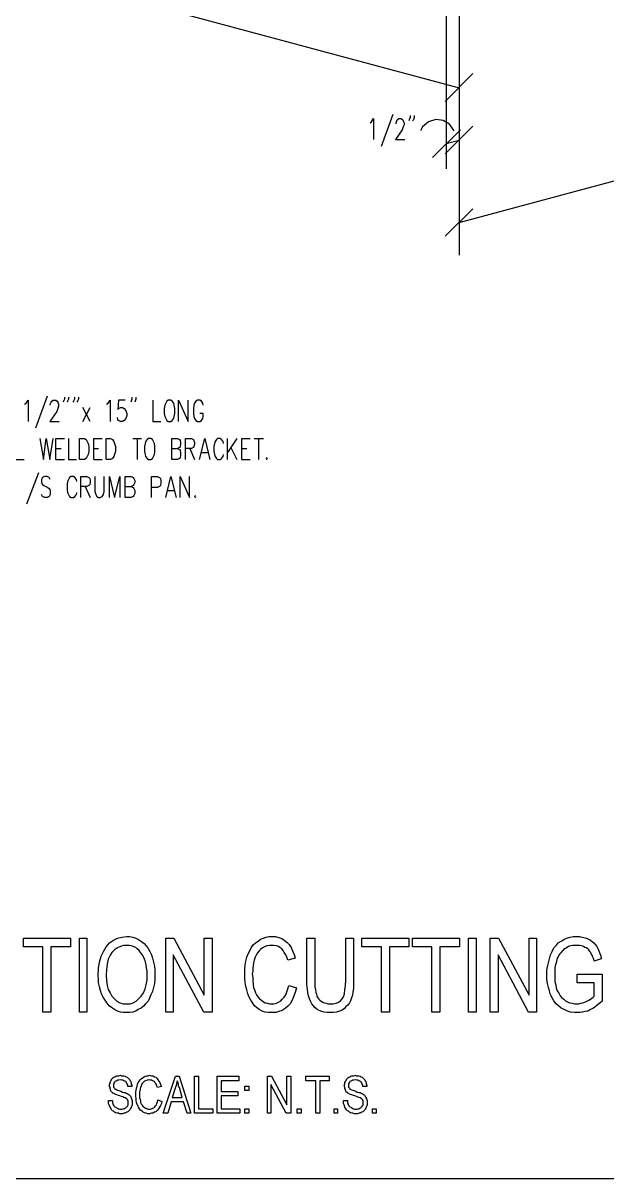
# Model space of a CAD drawing. Header units: metres. Extents: x 13 to 600, y -779 to -12.
# Drawn here: x 247.8 to 389.7, y -778.8 to -497.7 of the extents above; entities that cross this region are included whole.
import ezdxf

# ---------------------------------------------------------------- set-up
doc = ezdxf.new("R2010")
doc.units = ezdxf.units.M

msp = doc.modelspace()

# ---------------------------------------------------------------- linework, layer by layer
for p, q in [((353.8, -483.32), (353.8, -554.12)), ((254.68, -486.8), (353.8, -513.44)), ((350.68, -490.16), (350.68, -533.12)), ((353.8, -546.2), (527.08, -499.76)), ((350.44, -516.8), (357.16, -509.96)), ((337.72, -519.92), (334.84, -527.72)), ((332.2, -521.96), (332.56, -521.72)), ((332.56, -521.72), (333.04, -520.88)), ((333.04, -520.88), (333.04, -526.04)), ((338.56, -521.96), (338.68, -521.48)), ((338.56, -522.2), (338.56, -521.96)), ((338.68, -521.48), (338.8, -521.24)), ((338.8, -521.24), (339.16, -520.88)), ((339.16, -520.88), (339.76, -520.88)), ((339.76, -520.88), (340.12, -521.24)), ((340.12, -521.24), (340.24, -521.48)), ((340.24, -521.48), (340.48, -521.96)), ((340.48, -522.44), (340.24, -522.92)), ((340.48, -521.96), (340.48, -522.44)), ((341.68, -521.24), (341.56, -521.48)), ((341.92, -520.64), (341.68, -521.24)), ((341.92, -520.16), (341.92, -520.64)), ((342.76, -521.24), (342.52, -521.48)), ((342.88, -520.64), (342.76, -521.24)), ((342.88, -520.16), (342.88, -520.64)), ((346.36, -521.72), (344.92, -522.92)), ((348.16, -521.12), (346.36, -521.72)), ((349.96, -521.36), (348.16, -521.12)), ((351.52, -522.32), (349.96, -521.36)), ((352.6, -523.88), (351.52, -522.32)), ((340, -523.64), (338.32, -526.04)), ((340.24, -522.92), (340, -523.64)), ((344.92, -522.92), (344.44, -523.88)), ((347.32, -530.36), (354.16, -523.64)), ((350.44, -529.52), (357.16, -522.8)), ((338.32, -526.04), (340.6, -526.04)), ((350.68, -527), (353.8, -526.16)), ((350.44, -549.56), (357.16, -542.84)), ((248.2, -590.36), (248.56, -590.12)), ((248.56, -590.12), (249.04, -589.4)), ((249.04, -589.4), (249.04, -594.56)), ((253.72, -588.44), (250.84, -596.24)), ((254.44, -590.36), (254.68, -589.88)), ((254.68, -589.88), (254.8, -589.64)), ((254.8, -589.64), (255.16, -589.4)), ((255.16, -589.4), (255.76, -589.4)), ((255.76, -589.4), (256.12, -589.64)), ((256.12, -589.64), (256.24, -589.88)), ((256.24, -589.88), (256.48, -590.36)), ((257.68, -589.64), (257.56, -589.88)), ((257.92, -589.16), (257.68, -589.64)), ((257.92, -588.68), (257.92, -589.16)), ((258.64, -589.64), (258.52, -589.88)), ((258.88, -589.16), (258.64, -589.64)), ((258.88, -588.68), (258.88, -589.16)), ((260.08, -589.64), (259.96, -589.88)), ((260.32, -589.16), (260.08, -589.64)), ((260.32, -588.68), (260.32, -589.16)), ((261.04, -589.64), (260.92, -589.88)), ((261.28, -589.16), (261.04, -589.64)), ((261.28, -588.68), (261.28, -589.16)), ((268.12, -590.36), (268.48, -590.12)), ((268.48, -590.12), (268.96, -589.4)), ((268.96, -589.4), (268.96, -594.56)), ((271, -589.4), (270.88, -591.68)), ((272.68, -589.4), (271, -589.4)), ((274.12, -589.64), (274, -589.88)), ((274.24, -589.16), (274.12, -589.64)), ((274.24, -588.68), (274.24, -589.16)), ((275.08, -589.64), (274.96, -589.88)), ((275.2, -589.16), (275.08, -589.64)), ((275.2, -588.68), (275.2, -589.16)), ((279.4, -589.4), (279.4, -594.56)), ((282.52, -590.12), (282.28, -590.6)), ((282.76, -589.64), (282.52, -590.12)), ((283.12, -589.4), (282.76, -589.64)), ((283.72, -589.4), (283.12, -589.4)), ((284.08, -589.64), (283.72, -589.4)), ((284.44, -590.12), (284.08, -589.64)), ((284.56, -590.6), (284.44, -590.12)), ((285.64, -594.56), (285.64, -589.4)), ((285.64, -589.4), (287.92, -594.56)), ((287.92, -594.56), (287.92, -589.4)), ((289.48, -590.12), (289.36, -590.6)), ((289.84, -589.64), (289.48, -590.12)), ((290.2, -589.4), (289.84, -589.64)), ((290.8, -589.4), (290.2, -589.4)), ((291.16, -589.64), (290.8, -589.4)), ((291.52, -590.12), (291.16, -589.64)), ((291.64, -590.6), (291.52, -590.12)), ((256, -592.16), (254.32, -594.56)), ((254.44, -590.6), (254.44, -590.36)), ((256.24, -591.44), (256, -592.16)), ((256.48, -590.84), (256.24, -591.44)), ((256.48, -590.36), (256.48, -590.84)), ((262.36, -594.56), (264.16, -591.2)), ((264.16, -594.56), (262.36, -591.2)), ((270.88, -591.68), (271, -591.44)), ((271, -591.44), (271.48, -591.2)), ((271.48, -591.2), (271.96, -591.2)), ((271.96, -591.2), (272.44, -591.44)), ((272.44, -591.44), (272.8, -591.92)), ((272.8, -591.92), (273.04, -592.64)), ((273.04, -592.64), (273.04, -593.12)), ((282.28, -590.6), (282.16, -591.44)), ((282.16, -591.44), (282.16, -592.64)), ((282.16, -592.64), (282.28, -593.36)), ((284.68, -591.44), (284.56, -590.6)), ((284.56, -593.36), (284.68, -592.64)), ((284.68, -592.64), (284.68, -591.44)), ((289.36, -590.6), (289.24, -591.44)), ((289.24, -591.44), (289.24, -592.64)), ((289.24, -592.64), (289.36, -593.36)), ((291.64, -592.64), (290.8, -592.64)), ((291.64, -593.36), (291.64, -592.64)), ((254.32, -594.56), (256.6, -594.56)), ((270.88, -594.08), (270.76, -593.6)), ((271, -594.32), (270.88, -594.08)), ((271.48, -594.56), (271, -594.32)), ((271.96, -594.56), (271.48, -594.56)), ((272.44, -594.32), (271.96, -594.56)), ((272.8, -593.84), (272.44, -594.32)), ((273.04, -593.12), (272.8, -593.84)), ((279.4, -594.56), (281.32, -594.56)), ((282.28, -593.36), (282.52, -593.84)), ((282.52, -593.84), (282.76, -594.32)), ((282.76, -594.32), (283.12, -594.56)), ((283.12, -594.56), (283.72, -594.56)), ((283.72, -594.56), (284.08, -594.32)), ((284.08, -594.32), (284.44, -593.84)), ((284.44, -593.84), (284.56, -593.36)), ((289.36, -593.36), (289.48, -593.84)), ((289.48, -593.84), (289.84, -594.32)), ((289.84, -594.32), (290.2, -594.56)), ((290.2, -594.56), (290.8, -594.56)), ((290.8, -594.56), (291.16, -594.32)), ((291.16, -594.32), (291.52, -593.84)), ((291.52, -593.84), (291.64, -593.36)), ((251.92, -598.76), (252.76, -603.8)), ((252.76, -603.8), (253.48, -598.76)), ((253.48, -598.76), (254.32, -603.8)), ((254.32, -603.8), (255.16, -598.76)), ((255.76, -603.8), (255.76, -598.76)), ((255.76, -598.76), (257.92, -598.76)), ((255.76, -601.16), (257.08, -601.16)), ((258.88, -598.76), (258.88, -603.8)), ((261.52, -603.8), (261.52, -598.76)), ((261.52, -598.76), (262.72, -598.76)), ((262.72, -598.76), (263.2, -599)), ((263.2, -599), (263.44, -599.48)), ((263.44, -599.48), (263.68, -599.96)), ((263.68, -599.96), (263.8, -600.68)), ((263.8, -600.68), (263.8, -601.88)), ((265, -603.8), (265, -598.76)), ((265, -598.76), (267.04, -598.76)), ((265, -601.16), (266.2, -601.16)), ((268, -603.8), (268, -598.76)), ((268, -598.76), (269.08, -598.76)), ((269.08, -598.76), (269.56, -599)), ((269.56, -599), (269.92, -599.48)), ((269.92, -599.48), (270.04, -599.96)), ((270.04, -599.96), (270.28, -600.68)), ((270.28, -600.68), (270.28, -601.88)), ((274.48, -598.76), (276.64, -598.76)), ((275.56, -598.76), (275.56, -603.8)), ((277.48, -599.96), (277.36, -600.68)), ((277.36, -600.68), (277.36, -601.88)), ((277.6, -599.48), (277.48, -599.96)), ((277.96, -599), (277.6, -599.48)), ((278.32, -598.76), (277.96, -599)), ((278.92, -598.76), (278.32, -598.76)), ((279.28, -599), (278.92, -598.76)), ((279.52, -599.48), (279.28, -599)), ((279.76, -599.96), (279.52, -599.48)), ((279.88, -600.68), (279.76, -599.96)), ((279.88, -601.88), (279.88, -600.68)), ((283.96, -603.8), (283.96, -598.76)), ((283.96, -598.76), (285.4, -598.76)), ((283.96, -601.16), (285.4, -601.16)), ((285.4, -598.76), (285.88, -599)), ((285.88, -600.92), (285.4, -601.16)), ((285.4, -601.16), (285.88, -601.4)), ((285.88, -599), (286, -599.24)), ((286, -600.68), (285.88, -600.92)), ((285.88, -601.4), (286, -601.64)), ((286, -599.24), (286.12, -599.72)), ((286.12, -600.2), (286, -600.68)), ((286.12, -599.72), (286.12, -600.2)), ((287.32, -603.8), (287.32, -598.76)), ((287.32, -598.76), (288.76, -598.76)), ((288.76, -601.16), (287.32, -601.16)), ((288.4, -601.16), (289.48, -603.8)), ((288.76, -598.76), (289.24, -599)), ((289.24, -600.92), (288.76, -601.16)), ((289.24, -599), (289.36, -599.24)), ((289.36, -600.68), (289.24, -600.92)), ((289.36, -599.24), (289.48, -599.72)), ((289.48, -600.2), (289.36, -600.68)), ((289.48, -599.72), (289.48, -600.2)), ((290.68, -603.8), (292, -598.76)), ((292, -598.76), (293.2, -603.8)), ((294.4, -599.96), (294.16, -600.68)), ((294.16, -600.68), (294.16, -601.88)), ((294.52, -599.48), (294.4, -599.96)), ((294.88, -599), (294.52, -599.48)), ((295.12, -598.76), (294.88, -599)), ((295.84, -598.76), (295.12, -598.76)), ((296.08, -599), (295.84, -598.76)), ((296.44, -599.48), (296.08, -599)), ((296.56, -599.96), (296.44, -599.48)), ((297.52, -603.8), (297.52, -598.76)), ((299.8, -598.76), (297.52, -602.12)), ((298.36, -600.92), (299.8, -603.8)), ((301, -603.8), (301, -598.76)), ((301, -598.76), (303.04, -598.76)), ((301, -601.16), (302.2, -601.16)), ((304, -598.76), (306.28, -598.76)), ((305.08, -598.76), (305.08, -603.8)), ((246.16, -603.8), (248.08, -603.8)), ((255.76, -603.8), (257.92, -603.8)), ((258.88, -603.8), (260.8, -603.8)), ((262.72, -603.8), (261.52, -603.8)), ((263.2, -603.56), (262.72, -603.8)), ((263.44, -603.08), (263.2, -603.56)), ((263.68, -602.6), (263.44, -603.08)), ((263.8, -601.88), (263.68, -602.6)), ((265, -603.8), (267.04, -603.8)), ((269.08, -603.8), (268, -603.8)), ((269.56, -603.56), (269.08, -603.8)), ((269.92, -603.08), (269.56, -603.56)), ((270.04, -602.6), (269.92, -603.08)), ((270.28, -601.88), (270.04, -602.6)), ((277.36, -601.88), (277.48, -602.6)), ((277.48, -602.6), (277.6, -603.08)), ((277.6, -603.08), (277.96, -603.56)), ((277.96, -603.56), (278.32, -603.8)), ((278.32, -603.8), (278.92, -603.8)), ((278.92, -603.8), (279.28, -603.56)), ((279.28, -603.56), (279.52, -603.08)), ((279.52, -603.08), (279.76, -602.6)), ((279.76, -602.6), (279.88, -601.88)), ((285.4, -603.8), (283.96, -603.8)), ((285.88, -603.56), (285.4, -603.8)), ((286, -603.32), (285.88, -603.56)), ((286, -601.64), (286.12, -602.12)), ((286.12, -602.84), (286, -603.32)), ((286.12, -602.12), (286.12, -602.84)), ((291.16, -602.12), (292.72, -602.12)), ((294.16, -601.88), (294.4, -602.6)), ((294.4, -602.6), (294.52, -603.08)), ((294.52, -603.08), (294.88, -603.56)), ((294.88, -603.56), (295.12, -603.8)), ((295.12, -603.8), (295.84, -603.8)), ((295.84, -603.8), (296.08, -603.56)), ((296.08, -603.56), (296.44, -603.08)), ((296.44, -603.08), (296.56, -602.6)), ((301, -603.8), (303.04, -603.8)), ((307, -603.32), (306.88, -603.56)), ((306.88, -603.56), (307, -603.8)), ((307, -603.8), (307.24, -603.56)), ((251.56, -607.04), (248.68, -614.72)), ((252.52, -608.24), (252.28, -608.72)), ((252.28, -608.72), (252.28, -609.2)), ((252.28, -609.2), (252.4, -609.68)), ((252.4, -609.68), (252.52, -609.92)), ((253, -608), (252.52, -608.24)), ((253.72, -608), (253, -608)), ((254.2, -608.24), (253.72, -608)), ((254.44, -608.72), (254.2, -608.24)), ((258.64, -609.2), (258.52, -609.92)), ((258.88, -608.72), (258.64, -609.2)), ((259.12, -608.24), (258.88, -608.72)), ((259.48, -608), (259.12, -608.24)), ((260.08, -608), (259.48, -608)), ((260.44, -608.24), (260.08, -608)), ((260.8, -608.72), (260.44, -608.24)), ((260.92, -609.2), (260.8, -608.72)), ((261.88, -613.04), (261.88, -608)), ((261.88, -608), (263.32, -608)), ((263.32, -608), (263.8, -608.24)), ((263.8, -608.24), (264.04, -608.48)), ((264.04, -608.48), (264.16, -608.96)), ((264.16, -609.44), (264.04, -609.92)), ((264.16, -608.96), (264.16, -609.44)), ((265.24, -608), (265.24, -611.6)), ((267.52, -611.6), (267.52, -608)), ((268.84, -613.04), (268.84, -608)), ((268.84, -608), (270.04, -613.04)), ((270.04, -613.04), (271.36, -608)), ((271.36, -608), (271.36, -613.04)), ((272.68, -613.04), (272.68, -608)), ((272.68, -608), (274.12, -608)), ((274.12, -608), (274.6, -608.24)), ((274.6, -608.24), (274.72, -608.48)), ((274.72, -608.48), (274.96, -608.96)), ((274.96, -609.44), (274.72, -609.92)), ((274.96, -608.96), (274.96, -609.44)), ((279.04, -613.04), (279.04, -608)), ((279.04, -608), (280.48, -608)), ((280.48, -608), (280.96, -608.24)), ((280.96, -608.24), (281.2, -608.48)), ((281.2, -608.48), (281.32, -608.96)), ((281.32, -609.68), (281.2, -610.16)), ((281.32, -608.96), (281.32, -609.68)), ((282.52, -613.04), (283.72, -608)), ((283.72, -608), (285.04, -613.04)), ((286, -613.04), (286, -608)), ((286, -608), (288.28, -613.04)), ((288.28, -613.04), (288.28, -608)), ((252.52, -612.8), (252.28, -612.32)), ((252.52, -609.92), (252.88, -610.16)), ((252.88, -610.16), (253.84, -610.64)), ((253.84, -610.64), (254.2, -610.88)), ((254.2, -610.88), (254.32, -611.12)), ((254.44, -612.32), (254.2, -612.8)), ((254.32, -611.12), (254.44, -611.6)), ((254.44, -611.6), (254.44, -612.32)), ((258.52, -609.92), (258.52, -611.12)), ((258.52, -611.12), (258.64, -611.84)), ((258.64, -611.84), (258.88, -612.32)), ((258.88, -612.32), (259.12, -612.8)), ((260.44, -612.8), (260.8, -612.32)), ((260.8, -612.32), (260.92, -611.84)), ((263.32, -610.4), (261.88, -610.4)), ((262.96, -610.4), (264.16, -613.04)), ((263.8, -610.16), (263.32, -610.4)), ((264.04, -609.92), (263.8, -610.16)), ((265.24, -611.6), (265.48, -612.32)), ((265.48, -612.32), (265.72, -612.8)), ((267.04, -612.8), (267.4, -612.32)), ((267.4, -612.32), (267.52, -611.6)), ((272.68, -610.4), (274.12, -610.4)), ((274.6, -610.16), (274.12, -610.4)), ((274.12, -610.4), (274.6, -610.64)), ((274.72, -609.92), (274.6, -610.16)), ((274.6, -610.64), (274.72, -610.88)), ((274.72, -612.56), (274.6, -612.8)), ((274.72, -610.88), (274.96, -611.36)), ((274.96, -612.08), (274.72, -612.56)), ((274.96, -611.36), (274.96, -612.08)), ((280.48, -610.64), (279.04, -610.64)), ((280.96, -610.4), (280.48, -610.64)), ((281.2, -610.16), (280.96, -610.4)), ((283, -611.36), (284.56, -611.36)), ((289.72, -612.56), (289.48, -612.8)), ((253, -613.04), (252.52, -612.8)), ((253.72, -613.04), (253, -613.04)), ((254.2, -612.8), (253.72, -613.04)), ((259.12, -612.8), (259.48, -613.04)), ((259.48, -613.04), (260.08, -613.04)), ((260.08, -613.04), (260.44, -612.8)), ((265.72, -612.8), (266.2, -613.04)), ((266.2, -613.04), (266.56, -613.04)), ((266.56, -613.04), (267.04, -612.8)), ((274.12, -613.04), (272.68, -613.04)), ((274.6, -612.8), (274.12, -613.04)), ((289.48, -612.8), (289.72, -613.04)), ((289.72, -613.04), (289.84, -612.8)), ((247.96, -722.36), (247.96, -720.2)), ((247.96, -720.2), (259.36, -720.2)), ((259.36, -720.2), (259.36, -722.36)), ((261.52, -738.2), (261.52, -720.2)), ((261.52, -720.2), (263.32, -720.2)), ((263.32, -720.2), (263.32, -738.2)), ((268, -722.36), (268.84, -721.4)), ((268.84, -721.4), (269.8, -720.68)), ((269.8, -720.68), (270.76, -720.2)), ((270.76, -720.2), (271.84, -719.96)), ((271.48, -722.24), (270.76, -722.6)), ((272.2, -722), (271.48, -722.24)), ((271.84, -719.96), (273.04, -719.84)), ((273.04, -722), (272.2, -722)), ((273.04, -719.84), (273.76, -719.84)), ((273.64, -722), (273.04, -722)), ((274.12, -722.12), (273.64, -722)), ((273.76, -719.84), (274.48, -719.96)), ((274.6, -722.24), (274.12, -722.12)), ((274.48, -719.96), (275.2, -720.2)), ((275.2, -722.48), (274.6, -722.24)), ((275.2, -720.2), (275.92, -720.56)), ((275.92, -720.56), (276.64, -721.04)), ((276.64, -721.04), (277.24, -721.52)), ((277.24, -721.52), (277.72, -722.12)), ((277.72, -722.12), (278.2, -722.72)), ((282.52, -738.2), (282.52, -720.2)), ((282.52, -720.2), (284.44, -720.2)), ((284.44, -720.2), (291.88, -734.12)), ((291.88, -734.12), (291.88, -720.2)), ((291.88, -720.2), (293.8, -720.2)), ((293.8, -720.2), (293.8, -738.2)), ((303.28, -722.6), (303.76, -721.88)), ((303.76, -721.88), (304.36, -721.4)), ((304.36, -721.4), (304.96, -720.92)), ((304.96, -720.92), (305.56, -720.44)), ((305.56, -720.44), (306.28, -720.2)), ((306.28, -720.2), (306.88, -719.96)), ((307.12, -722.12), (306.52, -722.36)), ((306.88, -719.96), (307.6, -719.84)), ((307.72, -722), (307.12, -722.12)), ((307.6, -719.84), (308.44, -719.84)), ((308.32, -722), (307.72, -722)), ((308.8, -722), (308.32, -722)), ((308.44, -719.84), (309.16, -719.84)), ((309.4, -722.12), (308.8, -722)), ((309.16, -719.84), (310, -720.08)), ((309.88, -722.24), (309.4, -722.12)), ((310.24, -722.48), (309.88, -722.24)), ((310, -720.08), (310.72, -720.32)), ((310.72, -720.32), (311.32, -720.68)), ((311.32, -720.68), (311.92, -721.16)), ((311.92, -721.16), (312.52, -721.76)), ((312.52, -721.76), (313, -722.48)), ((316.84, -730.52), (316.84, -720.2)), ((316.84, -720.2), (318.76, -720.2)), ((318.76, -720.2), (318.76, -730.52)), ((326.32, -720.2), (328.12, -720.2)), ((326.32, -730.52), (326.32, -720.2)), ((328.12, -720.2), (328.12, -730.52)), ((330.16, -722.36), (330.16, -720.2)), ((330.16, -720.2), (341.56, -720.2)), ((341.56, -720.2), (341.56, -722.36)), ((342.52, -722.36), (342.52, -720.2)), ((342.52, -720.2), (353.92, -720.2)), ((353.92, -720.2), (353.92, -722.36)), ((356.08, -738.2), (356.08, -720.2)), ((356.08, -720.2), (358, -720.2)), ((358, -720.2), (358, -738.2)), ((361.36, -738.2), (361.36, -720.2)), ((361.36, -720.2), (363.4, -720.2)), ((363.4, -720.2), (370.84, -734.12)), ((370.84, -734.12), (370.84, -720.2)), ((370.84, -720.2), (372.64, -720.2)), ((372.64, -720.2), (372.64, -738.2)), ((376.84, -722.6), (377.44, -722)), ((377.44, -722), (377.92, -721.4)), ((377.92, -721.4), (378.64, -720.92)), ((378.64, -720.92), (379.24, -720.56)), ((379.24, -720.56), (379.96, -720.2)), ((379.96, -720.2), (380.8, -719.96)), ((380.44, -722.24), (380.08, -722.48)), ((380.92, -722.12), (380.44, -722.24)), ((380.8, -719.96), (381.52, -719.84)), ((381.4, -722), (380.92, -722.12)), ((381.88, -722), (381.4, -722)), ((381.52, -719.84), (382.48, -719.84)), ((382.36, -722), (381.88, -722)), ((382.84, -722), (382.36, -722)), ((382.48, -719.84), (383.08, -719.84)), ((383.2, -722), (382.84, -722)), ((383.08, -719.84), (383.68, -719.96)), ((383.68, -722.12), (383.2, -722)), ((383.68, -719.96), (384.16, -720.08)), ((384.04, -722.24), (383.68, -722.12)), ((384.4, -722.48), (384.04, -722.24)), ((384.16, -720.08), (384.76, -720.2)), ((384.76, -720.2), (385.24, -720.44)), ((385.24, -720.44), (385.72, -720.68)), ((385.72, -720.68), (386.2, -721.04)), ((386.2, -721.04), (386.56, -721.4)), ((386.56, -721.4), (386.92, -721.76)), ((386.92, -721.76), (387.28, -722.24)), ((387.28, -722.24), (387.52, -722.72)), ((252.64, -722.36), (247.96, -722.36)), ((252.64, -738.2), (252.64, -722.36)), ((259.36, -722.36), (254.56, -722.36)), ((254.56, -722.36), (254.56, -738.2)), ((266.44, -726.08), (266.8, -724.64)), ((266.8, -724.64), (267.4, -723.44)), ((267.4, -723.44), (268, -722.36)), ((268.96, -724.4), (268.48, -725.36)), ((269.44, -723.68), (268.96, -724.4)), ((270.04, -723.08), (269.44, -723.68)), ((270.76, -722.6), (270.04, -723.08)), ((275.56, -722.84), (275.2, -722.48)), ((276.04, -723.2), (275.56, -722.84)), ((276.4, -723.68), (276.04, -723.2)), ((276.76, -724.16), (276.4, -723.68)), ((277.12, -724.76), (276.76, -724.16)), ((277.36, -725.36), (277.12, -724.76)), ((278.2, -722.72), (278.68, -723.44)), ((278.68, -723.44), (279.04, -724.28)), ((279.04, -724.28), (279.28, -725.12)), ((291.76, -738.2), (284.32, -724.28)), ((284.32, -724.28), (284.32, -738.2)), ((301.96, -725.84), (302.2, -724.88)), ((302.2, -724.88), (302.56, -724.04)), ((302.56, -724.04), (302.92, -723.32)), ((302.92, -723.32), (303.28, -722.6)), ((304.24, -724.88), (304, -725.6)), ((304.48, -724.4), (304.24, -724.88)), ((304.84, -723.8), (304.48, -724.4)), ((305.2, -723.32), (304.84, -723.8)), ((305.56, -722.96), (305.2, -723.32)), ((306.04, -722.6), (305.56, -722.96)), ((306.52, -722.36), (306.04, -722.6)), ((310.72, -722.84), (310.24, -722.48)), ((311.08, -723.2), (310.72, -722.84)), ((311.32, -723.68), (311.08, -723.2)), ((311.68, -724.28), (311.32, -723.68)), ((311.92, -724.88), (311.68, -724.28)), ((312.16, -725.6), (311.92, -724.88)), ((313, -722.48), (313.36, -723.32)), ((313.36, -723.32), (313.72, -724.16)), ((313.72, -724.16), (313.96, -725.12)), ((334.96, -722.36), (330.16, -722.36)), ((334.96, -738.2), (334.96, -722.36)), ((341.56, -722.36), (336.88, -722.36)), ((336.88, -722.36), (336.88, -738.2)), ((347.2, -722.36), (342.52, -722.36)), ((347.2, -738.2), (347.2, -722.36)), ((353.92, -722.36), (349.12, -722.36)), ((349.12, -722.36), (349.12, -738.2)), ((370.72, -738.2), (363.28, -724.28)), ((363.28, -724.28), (363.28, -738.2)), ((375.76, -725.24), (376, -724.28)), ((376, -724.28), (376.48, -723.44)), ((376.48, -723.44), (376.84, -722.6)), ((377.92, -724.76), (377.68, -725.12)), ((378.04, -724.4), (377.92, -724.76)), ((378.28, -724.04), (378.04, -724.4)), ((378.52, -723.8), (378.28, -724.04)), ((378.76, -723.44), (378.52, -723.8)), ((379, -723.2), (378.76, -723.44)), ((379.36, -722.84), (379, -723.2)), ((379.72, -722.72), (379.36, -722.84)), ((380.08, -722.48), (379.72, -722.72)), ((384.76, -722.6), (384.4, -722.48)), ((385.12, -722.84), (384.76, -722.6)), ((385.36, -723.08), (385.12, -722.84)), ((385.6, -723.44), (385.36, -723.08)), ((385.84, -723.68), (385.6, -723.44)), ((385.96, -724.04), (385.84, -723.68)), ((386.2, -724.4), (385.96, -724.04)), ((386.32, -724.88), (386.2, -724.4)), ((386.56, -725.36), (386.32, -724.88)), ((387.52, -722.72), (387.76, -723.32)), ((387.76, -723.32), (388, -723.92)), ((388, -723.92), (388.24, -724.52)), ((388.24, -724.52), (388.36, -725.24)), ((266.08, -729.32), (266.2, -727.64)), ((266.2, -727.64), (266.44, -726.08)), ((268.12, -727.88), (268, -729.32)), ((268.24, -726.56), (268.12, -727.88)), ((268.48, -725.36), (268.24, -726.56)), ((277.6, -725.96), (277.36, -725.36)), ((277.72, -726.68), (277.6, -725.96)), ((277.84, -727.4), (277.72, -726.68)), ((277.96, -728.24), (277.84, -727.4)), ((279.28, -725.12), (279.52, -726.08)), ((279.52, -726.08), (279.76, -727.04)), ((279.76, -727.04), (279.88, -728)), ((301.72, -727.88), (301.84, -726.8)), ((301.72, -728.96), (301.72, -727.88)), ((301.84, -726.8), (301.96, -725.84)), ((303.76, -726.92), (303.64, -727.52)), ((303.64, -727.52), (303.64, -728.24)), ((303.88, -726.2), (303.76, -726.92)), ((304, -725.6), (303.88, -726.2)), ((313.96, -725.12), (312.16, -725.6)), ((375.16, -728.12), (375.28, -727.16)), ((375.28, -727.16), (375.52, -726.2)), ((375.52, -726.2), (375.76, -725.24)), ((377.2, -726.92), (377.08, -727.52)), ((377.08, -727.52), (377.08, -728.36)), ((377.44, -726.2), (377.2, -726.92)), ((377.56, -725.48), (377.44, -726.2)), ((377.68, -725.12), (377.56, -725.48)), ((386.68, -725.84), (386.56, -725.36)), ((388.36, -725.24), (386.68, -725.84)), ((266.2, -730.28), (266.08, -729.32)), ((266.2, -731.12), (266.2, -730.28)), ((268, -729.32), (268.12, -730.52)), ((268.12, -730.52), (268.24, -731.72)), ((277.72, -731.6), (277.96, -730.4)), ((277.96, -729.08), (277.96, -728.24)), ((277.96, -730.4), (277.96, -729.08)), ((279.88, -730.16), (279.76, -731.24)), ((279.88, -728), (279.88, -729.08)), ((279.88, -729.08), (279.88, -730.16)), ((301.72, -729.92), (301.72, -728.96)), ((301.84, -731), (301.72, -729.92)), ((303.64, -728.24), (303.52, -728.96)), ((303.52, -728.96), (303.64, -729.8)), ((303.64, -729.8), (303.64, -730.64)), ((303.64, -730.64), (303.76, -731.48)), ((316.84, -731.6), (316.84, -730.52)), ((318.76, -730.52), (318.76, -731.36)), ((326.2, -731.72), (326.32, -730.52)), ((328.12, -730.52), (328.12, -731.48)), ((375.16, -729.2), (375.16, -728.12)), ((375.16, -730.16), (375.16, -729.2)), ((375.28, -731.24), (375.16, -730.16)), ((377.08, -728.36), (377.08, -729.08)), ((377.08, -729.08), (377.08, -730.04)), ((377.08, -730.04), (377.08, -730.88)), ((382.48, -731.12), (382.48, -728.96)), ((382.48, -728.96), (388.6, -728.96)), ((388.6, -728.96), (388.6, -735.56)), ((266.44, -732.08), (266.2, -731.12)), ((266.68, -732.92), (266.44, -732.08)), ((266.92, -733.76), (266.68, -732.92)), ((268.24, -731.72), (268.48, -732.68)), ((268.48, -732.68), (268.96, -733.52)), ((277.12, -733.52), (277.48, -732.56)), ((277.48, -732.56), (277.72, -731.6)), ((279.28, -733.16), (278.92, -734)), ((279.52, -732.2), (279.28, -733.16)), ((279.76, -731.24), (279.52, -732.2)), ((301.96, -731.96), (301.84, -731)), ((302.2, -732.8), (301.96, -731.96)), ((302.44, -733.76), (302.2, -732.8)), ((303.76, -731.48), (303.88, -732.2)), ((303.88, -732.2), (304.12, -732.8)), ((304.12, -732.8), (304.36, -733.52)), ((311.68, -734), (311.92, -733.28)), ((311.92, -733.28), (312.16, -732.56)), ((312.16, -732.56), (312.4, -731.72)), ((312.4, -731.72), (314.32, -732.32)), ((313.96, -733.4), (313.6, -734.48)), ((314.32, -732.32), (313.96, -733.4)), ((316.96, -732.56), (316.84, -731.6)), ((317.08, -733.52), (316.96, -732.56)), ((318.76, -731.36), (318.76, -732.08)), ((318.76, -732.08), (318.88, -732.8)), ((318.88, -732.8), (319, -733.4)), ((319, -733.4), (319.12, -733.88)), ((325.96, -733.76), (326.08, -732.8)), ((326.08, -732.8), (326.2, -731.72)), ((328, -733.28), (327.88, -734.12)), ((328.12, -732.44), (328, -733.28)), ((328.12, -731.48), (328.12, -732.44)), ((375.52, -732.2), (375.28, -731.24)), ((375.76, -733.04), (375.52, -732.2)), ((376, -734), (375.76, -733.04)), ((377.08, -730.88), (377.32, -731.6)), ((377.32, -731.6), (377.44, -732.32)), ((377.44, -732.32), (377.68, -733.04)), ((377.68, -733.04), (378.04, -733.64)), ((386.68, -731.12), (382.48, -731.12)), ((386.68, -734.36), (386.68, -731.12)), ((267.28, -734.6), (266.92, -733.76)), ((267.76, -735.32), (267.28, -734.6)), ((268.24, -736.04), (267.76, -735.32)), ((268.72, -736.64), (268.24, -736.04)), ((268.96, -733.52), (269.44, -734.36)), ((269.44, -734.36), (270.04, -734.96)), ((270.04, -734.96), (270.64, -735.56)), ((270.64, -735.56), (271.36, -735.92)), ((271.36, -735.92), (272.2, -736.16)), ((272.2, -736.16), (273.04, -736.16)), ((273.04, -736.16), (273.88, -736.16)), ((273.88, -736.16), (274.6, -735.92)), ((274.6, -735.92), (275.32, -735.56)), ((275.32, -735.56), (275.92, -734.96)), ((275.92, -734.96), (276.52, -734.36)), ((276.52, -734.36), (277.12, -733.52)), ((277.6, -736.16), (277.12, -736.76)), ((278.2, -735.56), (277.6, -736.16)), ((278.56, -734.84), (278.2, -735.56)), ((278.92, -734), (278.56, -734.84)), ((302.8, -734.6), (302.44, -733.76)), ((303.16, -735.32), (302.8, -734.6)), ((303.64, -736.04), (303.16, -735.32)), ((304.12, -736.64), (303.64, -736.04)), ((304.36, -733.52), (304.6, -734)), ((304.6, -734), (304.96, -734.6)), ((304.96, -734.6), (305.32, -734.96)), ((305.32, -734.96), (305.8, -735.32)), ((305.8, -735.32), (306.28, -735.68)), ((306.28, -735.68), (306.64, -735.92)), ((306.64, -735.92), (307.24, -736.04)), ((307.24, -736.04), (307.72, -736.16)), ((307.72, -736.16), (308.2, -736.16)), ((308.2, -736.16), (308.8, -736.16)), ((308.8, -736.16), (309.4, -736.04)), ((309.4, -736.04), (309.88, -735.8)), ((309.88, -735.8), (310.48, -735.44)), ((310.48, -735.44), (310.84, -735.08)), ((310.84, -735.08), (311.32, -734.6)), ((311.32, -734.6), (311.68, -734)), ((312.76, -736.16), (312.16, -736.76)), ((313.24, -735.32), (312.76, -736.16)), ((313.6, -734.48), (313.24, -735.32)), ((317.2, -734.24), (317.08, -733.52)), ((317.44, -734.96), (317.2, -734.24)), ((317.68, -735.56), (317.44, -734.96)), ((318.04, -736.16), (317.68, -735.56)), ((318.4, -736.64), (318.04, -736.16)), ((319.12, -733.88), (319.24, -734.36)), ((319.24, -734.36), (319.48, -734.72)), ((319.48, -734.72), (319.72, -735.08)), ((319.72, -735.08), (319.96, -735.32)), ((319.96, -735.32), (320.32, -735.56)), ((320.32, -735.56), (320.68, -735.8)), ((320.68, -735.8), (321.04, -735.92)), ((321.04, -735.92), (321.52, -736.04)), ((321.52, -736.04), (321.88, -736.16)), ((321.88, -736.16), (322.36, -736.16)), ((322.36, -736.16), (323.2, -736.16)), ((323.2, -736.16), (323.92, -736.04)), ((323.92, -736.04), (324.52, -735.8)), ((324.52, -735.8), (325, -735.44)), ((325, -735.44), (325.36, -734.96)), ((325.36, -734.96), (325.72, -734.48)), ((325.72, -734.48), (325.96, -733.76)), ((327.16, -735.92), (326.8, -736.52)), ((327.4, -735.44), (327.16, -735.92)), ((327.64, -734.72), (327.4, -735.44)), ((327.88, -734.12), (327.64, -734.72)), ((376.48, -734.72), (376, -734)), ((376.84, -735.44), (376.48, -734.72)), ((377.44, -736.16), (376.84, -735.44)), ((378.04, -736.76), (377.44, -736.16)), ((378.04, -733.64), (378.4, -734.24)), ((378.4, -734.24), (378.76, -734.72)), ((378.76, -734.72), (379.24, -735.08)), ((379.24, -735.08), (379.72, -735.44)), ((379.72, -735.44), (380.2, -735.68)), ((380.2, -735.68), (380.68, -735.92)), ((380.68, -735.92), (381.28, -736.04)), ((381.28, -736.04), (381.88, -736.16)), ((381.88, -736.16), (382.48, -736.16)), ((382.48, -736.16), (382.96, -736.16)), ((382.96, -736.16), (383.44, -736.04)), ((383.44, -736.04), (383.92, -735.92)), ((383.92, -735.92), (384.4, -735.8)), ((384.4, -735.8), (384.88, -735.56)), ((384.88, -735.56), (385.36, -735.32)), ((385.36, -735.32), (385.72, -735.08)), ((385.72, -735.08), (386.08, -734.84)), ((386.08, -734.84), (386.44, -734.6)), ((386.44, -734.6), (386.68, -734.36)), ((388, -736.04), (387.4, -736.52)), ((388.6, -735.56), (388, -736.04)), ((254.56, -738.2), (252.64, -738.2)), ((263.32, -738.2), (261.52, -738.2)), ((269.32, -737.12), (268.72, -736.64)), ((270.04, -737.6), (269.32, -737.12)), ((270.76, -737.96), (270.04, -737.6)), ((271.48, -738.2), (270.76, -737.96)), ((272.2, -738.32), (271.48, -738.2)), ((273.04, -738.32), (272.2, -738.32)), ((273.76, -738.32), (273.04, -738.32)), ((274.48, -738.2), (273.76, -738.32)), ((275.2, -737.96), (274.48, -738.2)), ((275.8, -737.6), (275.2, -737.96)), ((276.52, -737.24), (275.8, -737.6)), ((277.12, -736.76), (276.52, -737.24)), ((284.32, -738.2), (282.52, -738.2)), ((293.8, -738.2), (291.76, -738.2)), ((304.6, -737.12), (304.12, -736.64)), ((305.2, -737.6), (304.6, -737.12)), ((305.92, -737.96), (305.2, -737.6)), ((306.64, -738.2), (305.92, -737.96)), ((307.48, -738.32), (306.64, -738.2)), ((308.44, -738.32), (307.48, -738.32)), ((309.28, -738.32), (308.44, -738.32)), ((310, -738.08), (309.28, -738.32)), ((310.84, -737.84), (310, -738.08)), ((311.56, -737.36), (310.84, -737.84)), ((312.16, -736.76), (311.56, -737.36)), ((318.76, -737.12), (318.4, -736.64)), ((319.24, -737.48), (318.76, -737.12)), ((319.84, -737.84), (319.24, -737.48)), ((320.44, -738.08), (319.84, -737.84)), ((321.04, -738.2), (320.44, -738.08)), ((321.76, -738.32), (321.04, -738.2)), ((322.6, -738.32), (321.76, -738.32)), ((323.32, -738.32), (322.6, -738.32)), ((324.04, -738.2), (323.32, -738.32)), ((324.76, -737.96), (324.04, -738.2)), ((325.36, -737.72), (324.76, -737.96)), ((325.96, -737.36), (325.36, -737.72)), ((326.32, -736.88), (325.96, -737.36)), ((326.8, -736.52), (326.32, -736.88)), ((336.88, -738.2), (334.96, -738.2)), ((349.12, -738.2), (347.2, -738.2)), ((358, -738.2), (356.08, -738.2)), ((363.28, -738.2), (361.36, -738.2)), ((372.64, -738.2), (370.72, -738.2)), ((378.64, -737.24), (378.04, -736.76)), ((379.36, -737.6), (378.64, -737.24)), ((380.2, -737.96), (379.36, -737.6)), ((380.92, -738.2), (380.2, -737.96)), ((381.76, -738.32), (380.92, -738.2)), ((382.6, -738.32), (381.76, -738.32)), ((383.2, -738.32), (382.6, -738.32)), ((383.8, -738.2), (383.2, -738.32)), ((384.4, -738.08), (383.8, -738.2)), ((385.12, -737.96), (384.4, -738.08)), ((385.72, -737.6), (385.12, -737.96)), ((386.32, -737.36), (385.72, -737.6)), ((386.8, -737), (386.32, -737.36)), ((387.4, -736.52), (386.8, -737)), ((268.84, -755.84), (268.96, -755.6)), ((268.84, -756.08), (268.84, -755.84)), ((268.96, -755.36), (269.08, -755.12)), ((268.96, -755.6), (268.96, -755.36)), ((269.08, -755.12), (269.2, -754.88)), ((269.2, -754.88), (269.32, -754.64)), ((269.32, -754.64), (269.44, -754.4)), ((269.44, -754.4), (269.68, -754.16)), ((269.68, -754.16), (269.92, -754.04)), ((269.92, -755.6), (269.8, -755.84)), ((269.8, -755.84), (269.8, -756.08)), ((269.92, -754.04), (270.16, -753.92)), ((270.04, -755.24), (269.92, -755.48)), ((269.92, -755.48), (269.92, -755.6)), ((270.16, -755.12), (270.04, -755.24)), ((270.16, -753.92), (270.4, -753.8)), ((270.4, -755), (270.16, -755.12)), ((270.4, -753.8), (270.64, -753.68)), ((270.64, -754.88), (270.4, -755)), ((270.64, -753.68), (270.88, -753.68)), ((270.88, -754.76), (270.64, -754.88)), ((270.88, -753.68), (271.12, -753.68)), ((271.12, -754.76), (270.88, -754.76)), ((271.12, -753.68), (271.48, -753.56)), ((271.48, -754.64), (271.12, -754.76)), ((271.48, -753.56), (271.72, -753.68)), ((271.84, -754.76), (271.48, -754.64)), ((271.72, -753.68), (272.08, -753.68)), ((272.08, -754.76), (271.84, -754.76)), ((272.08, -753.68), (272.32, -753.68)), ((272.32, -754.88), (272.08, -754.76)), ((272.32, -753.68), (272.68, -753.8)), ((272.56, -755), (272.32, -754.88)), ((272.8, -755.12), (272.56, -755)), ((272.68, -753.8), (272.92, -753.92)), ((272.92, -755.24), (272.8, -755.12)), ((272.92, -753.92), (273.16, -754.04)), ((273.04, -755.48), (272.92, -755.24)), ((273.16, -755.72), (273.04, -755.48)), ((273.16, -754.04), (273.4, -754.28)), ((273.28, -755.96), (273.16, -755.72)), ((273.28, -756.32), (273.28, -755.96)), ((273.4, -754.28), (273.52, -754.4)), ((273.52, -754.4), (273.76, -754.64)), ((273.76, -754.64), (273.88, -754.88)), ((273.88, -754.88), (274, -755.12)), ((274, -755.12), (274.12, -755.48)), ((274.12, -755.48), (274.12, -755.72)), ((274.12, -755.72), (274.24, -755.96)), ((274.24, -755.96), (274.24, -756.32)), ((275.56, -756.2), (275.68, -755.72)), ((275.68, -755.72), (275.8, -755.36)), ((275.8, -755.36), (276.04, -755)), ((276.04, -755), (276.28, -754.64)), ((276.28, -754.64), (276.52, -754.4)), ((276.52, -754.4), (276.88, -754.16)), ((276.64, -755.84), (276.52, -756.2)), ((276.76, -755.6), (276.64, -755.84)), ((277, -755.36), (276.76, -755.6)), ((276.88, -754.16), (277.24, -753.92)), ((277.12, -755.24), (277, -755.36)), ((277.36, -755), (277.12, -755.24)), ((277.24, -753.92), (277.48, -753.8)), ((277.6, -754.88), (277.36, -755)), ((277.48, -753.8), (277.84, -753.68)), ((277.96, -754.76), (277.6, -754.88)), ((277.84, -753.68), (278.2, -753.68)), ((278.2, -754.76), (277.96, -754.76)), ((278.2, -753.68), (278.56, -753.56)), ((278.56, -754.64), (278.2, -754.76)), ((278.56, -753.56), (279.04, -753.68)), ((278.8, -754.76), (278.56, -754.64)), ((279.04, -754.76), (278.8, -754.76)), ((279.04, -753.68), (279.4, -753.68)), ((279.28, -754.88), (279.04, -754.76)), ((279.52, -755), (279.28, -754.88)), ((279.4, -753.68), (279.76, -753.92)), ((279.76, -755.12), (279.52, -755)), ((279.76, -753.92), (280.12, -754.04)), ((279.88, -755.36), (279.76, -755.12)), ((280.12, -755.6), (279.88, -755.36)), ((280.12, -754.04), (280.36, -754.28)), ((280.24, -755.84), (280.12, -755.6)), ((280.36, -756.2), (280.24, -755.84)), ((280.36, -754.28), (280.6, -754.64)), ((280.6, -754.64), (280.84, -755)), ((280.84, -755), (281.08, -755.36)), ((281.08, -755.36), (281.2, -755.84)), ((281.2, -755.84), (281.44, -756.32)), ((281.92, -762.8), (284.92, -753.8)), ((284.92, -753.8), (285.76, -753.8)), ((285.16, -755.84), (285.04, -756.08)), ((285.28, -755.12), (285.16, -755.48)), ((285.16, -755.48), (285.16, -755.84)), ((285.4, -755.12), (285.28, -754.88)), ((285.28, -754.88), (285.28, -755.12)), ((285.52, -755.36), (285.4, -755.12)), ((285.64, -755.72), (285.52, -755.36)), ((285.64, -756.2), (285.64, -755.72)), ((285.76, -753.8), (288.64, -762.8)), ((289.48, -762.8), (289.48, -753.8)), ((289.48, -753.8), (290.44, -753.8)), ((290.44, -753.8), (290.44, -761.72)), ((295, -762.8), (295, -753.8)), ((295, -753.8), (300.28, -753.8)), ((300.28, -754.88), (295.96, -754.88)), ((295.96, -754.88), (295.96, -757.52)), ((300.28, -753.8), (300.28, -754.88)), ((307.24, -762.8), (307.24, -753.8)), ((307.24, -753.8), (308.2, -753.8)), ((311.8, -762.8), (308.08, -755.84)), ((308.08, -755.84), (308.08, -762.8)), ((308.2, -753.8), (311.92, -760.76)), ((311.92, -760.76), (311.92, -753.8)), ((311.92, -753.8), (312.88, -753.8)), ((312.88, -753.8), (312.88, -762.8)), ((316.6, -754.88), (316.6, -753.8)), ((316.6, -753.8), (322.24, -753.8)), ((319, -754.88), (316.6, -754.88)), ((319, -762.8), (319, -754.88)), ((322.24, -754.88), (319.96, -754.88)), ((319.96, -754.88), (319.96, -762.8)), ((322.24, -753.8), (322.24, -754.88)), ((325.96, -755.84), (326.08, -755.6)), ((325.96, -756.08), (325.96, -755.84)), ((326.08, -755.36), (326.2, -755.12)), ((326.08, -755.6), (326.08, -755.36)), ((326.2, -755.12), (326.32, -754.88)), ((326.32, -754.88), (326.44, -754.64)), ((326.44, -754.64), (326.56, -754.4)), ((326.56, -754.4), (326.8, -754.16)), ((326.8, -754.16), (327.04, -754.04)), ((327.04, -755.6), (326.92, -755.84)), ((326.92, -755.84), (326.92, -756.08)), ((327.04, -754.04), (327.28, -753.92)), ((327.16, -755.24), (327.04, -755.48)), ((327.04, -755.48), (327.04, -755.6)), ((327.28, -755.12), (327.16, -755.24)), ((327.28, -753.92), (327.52, -753.8)), ((327.52, -755), (327.28, -755.12)), ((327.52, -753.8), (327.76, -753.68)), ((327.76, -754.88), (327.52, -755)), ((327.76, -753.68), (328, -753.68)), ((328, -754.76), (327.76, -754.88)), ((328, -753.68), (328.24, -753.68)), ((328.24, -754.76), (328, -754.76)), ((328.24, -753.68), (328.6, -753.56)), ((328.6, -754.64), (328.24, -754.76)), ((328.6, -753.56), (328.84, -753.68)), ((328.96, -754.76), (328.6, -754.64)), ((328.84, -753.68), (329.2, -753.68)), ((329.2, -754.76), (328.96, -754.76)), ((329.2, -753.68), (329.44, -753.68)), ((329.44, -754.88), (329.2, -754.76)), ((329.44, -753.68), (329.8, -753.8)), ((329.68, -755), (329.44, -754.88)), ((329.92, -755.12), (329.68, -755)), ((329.8, -753.8), (330.04, -753.92)), ((330.04, -755.24), (329.92, -755.12)), ((330.04, -753.92), (330.28, -754.04)), ((330.16, -755.48), (330.04, -755.24)), ((330.28, -755.72), (330.16, -755.48)), ((330.28, -754.04), (330.52, -754.28)), ((330.4, -755.96), (330.28, -755.72)), ((330.4, -756.32), (330.4, -755.96)), ((330.52, -754.28), (330.64, -754.4)), ((330.64, -754.4), (330.88, -754.64)), ((330.88, -754.64), (331, -754.88)), ((331, -754.88), (331.12, -755.12)), ((331.12, -755.12), (331.24, -755.48)), ((331.24, -755.48), (331.24, -755.72)), ((331.24, -755.72), (331.36, -755.96)), ((331.36, -755.96), (331.36, -756.32)), ((268.84, -756.32), (268.84, -756.08)), ((268.96, -756.56), (268.84, -756.32)), ((268.96, -756.8), (268.96, -756.56)), ((269.08, -757.04), (268.96, -756.8)), ((269.08, -757.16), (269.08, -757.04)), ((269.2, -757.4), (269.08, -757.16)), ((269.44, -757.64), (269.2, -757.4)), ((269.56, -757.76), (269.44, -757.64)), ((269.68, -757.88), (269.56, -757.76)), ((269.92, -758), (269.68, -757.88)), ((269.8, -756.08), (269.8, -756.2)), ((269.8, -756.2), (269.8, -756.44)), ((269.8, -756.44), (269.92, -756.56)), ((269.92, -756.56), (270.04, -756.68)), ((270.16, -758.12), (269.92, -758)), ((270.04, -756.68), (270.04, -756.8)), ((270.04, -756.8), (270.28, -756.92)), ((270.28, -758.24), (270.16, -758.12)), ((270.28, -756.92), (270.52, -757.04)), ((270.64, -758.36), (270.28, -758.24)), ((270.52, -757.04), (270.76, -757.16)), ((271, -758.48), (270.64, -758.36)), ((270.76, -757.16), (271.12, -757.28)), ((271.36, -758.6), (271, -758.48)), ((271.12, -757.28), (271.6, -757.4)), ((271.72, -758.72), (271.36, -758.6)), ((271.6, -757.4), (271.96, -757.64)), ((272.08, -758.84), (271.72, -758.72)), ((271.96, -757.64), (272.44, -757.76)), ((272.44, -757.76), (272.68, -757.76)), ((272.68, -757.76), (272.92, -757.88)), ((272.92, -757.88), (273.16, -758)), ((273.16, -758), (273.4, -758.12)), ((274.24, -756.32), (273.28, -756.32)), ((273.4, -758.12), (273.64, -758.36)), ((273.64, -758.36), (273.76, -758.48)), ((273.76, -758.48), (274, -758.72)), ((274, -758.72), (274.12, -758.96)), ((275.2, -757.64), (275.32, -757.16)), ((275.2, -758.24), (275.2, -757.64)), ((275.2, -758.72), (275.2, -758.24)), ((275.32, -759.2), (275.2, -758.72)), ((275.32, -757.16), (275.44, -756.68)), ((275.44, -756.68), (275.56, -756.2)), ((276.28, -757.16), (276.16, -757.52)), ((276.16, -757.52), (276.16, -757.88)), ((276.16, -757.88), (276.16, -758.24)), ((276.16, -758.24), (276.16, -758.6)), ((276.16, -758.6), (276.16, -759.08)), ((276.4, -756.44), (276.28, -756.8)), ((276.28, -756.8), (276.28, -757.16)), ((276.52, -756.2), (276.4, -756.44)), ((280.48, -756.56), (280.36, -756.2)), ((281.44, -756.32), (280.48, -756.56)), ((284.92, -756.44), (284.08, -758.96)), ((285.04, -756.08), (284.92, -756.44)), ((285.88, -756.56), (285.64, -756.2)), ((286.48, -758.96), (285.88, -756.56)), ((295.96, -757.52), (300.04, -757.52)), ((300.04, -758.6), (295.96, -758.6)), ((295.96, -758.6), (295.96, -761.72)), ((300.04, -757.52), (300.04, -758.6)), ((301.72, -757.28), (301.72, -756.2)), ((301.72, -756.2), (302.68, -756.2)), ((302.68, -757.28), (301.72, -757.28)), ((302.68, -756.2), (302.68, -757.28)), ((325.96, -756.32), (325.96, -756.08)), ((326.08, -756.56), (325.96, -756.32)), ((326.08, -756.8), (326.08, -756.56)), ((326.2, -757.04), (326.08, -756.8)), ((326.2, -757.16), (326.2, -757.04)), ((326.32, -757.4), (326.2, -757.16)), ((326.44, -757.64), (326.32, -757.4)), ((326.68, -757.76), (326.44, -757.64)), ((326.8, -757.88), (326.68, -757.76)), ((327.04, -758), (326.8, -757.88)), ((326.92, -756.08), (326.92, -756.2)), ((326.92, -756.2), (326.92, -756.44)), ((326.92, -756.44), (327.04, -756.56)), ((327.04, -756.56), (327.16, -756.68)), ((327.16, -758.12), (327.04, -758)), ((327.16, -756.68), (327.16, -756.8)), ((327.16, -756.8), (327.4, -756.92)), ((327.4, -758.24), (327.16, -758.12)), ((327.4, -756.92), (327.52, -757.04)), ((327.76, -758.36), (327.4, -758.24)), ((327.52, -757.04), (327.88, -757.16)), ((328.12, -758.48), (327.76, -758.36)), ((327.88, -757.16), (328.24, -757.28)), ((328.48, -758.6), (328.12, -758.48)), ((328.24, -757.28), (328.72, -757.4)), ((328.84, -758.72), (328.48, -758.6)), ((328.72, -757.4), (329.08, -757.64)), ((329.08, -758.84), (328.84, -758.72)), ((329.08, -757.64), (329.44, -757.76)), ((329.44, -757.76), (329.8, -757.76)), ((329.8, -757.76), (330.04, -757.88)), ((330.04, -757.88), (330.28, -758)), ((330.28, -758), (330.52, -758.12)), ((331.36, -756.32), (330.4, -756.32)), ((330.52, -758.12), (330.76, -758.36)), ((330.76, -758.36), (330.88, -758.48)), ((330.88, -758.48), (331, -758.72)), ((331, -758.72), (331.24, -758.96)), ((268.6, -759.68), (269.56, -759.68)), ((268.6, -760.04), (268.6, -759.68)), ((268.6, -760.4), (268.6, -760.04)), ((268.72, -760.76), (268.6, -760.4)), ((268.84, -761), (268.72, -760.76)), ((268.96, -761.36), (268.84, -761)), ((269.2, -761.6), (268.96, -761.36)), ((269.32, -761.96), (269.2, -761.6)), ((269.56, -759.68), (269.56, -759.92)), ((269.56, -759.92), (269.56, -760.16)), ((269.56, -760.16), (269.68, -760.4)), ((269.68, -760.4), (269.68, -760.64)), ((269.68, -760.64), (269.8, -760.76)), ((269.8, -760.76), (269.92, -761)), ((269.92, -761), (270.04, -761.12)), ((270.04, -761.12), (270.16, -761.24)), ((270.16, -761.24), (270.4, -761.36)), ((270.4, -761.36), (270.52, -761.48)), ((270.52, -761.48), (270.76, -761.6)), ((270.76, -761.6), (271, -761.72)), ((272.32, -758.96), (272.08, -758.84)), ((272.44, -758.96), (272.32, -758.96)), ((272.68, -759.08), (272.44, -758.96)), ((272.44, -761.72), (272.56, -761.6)), ((272.56, -761.6), (272.8, -761.48)), ((272.8, -759.08), (272.68, -759.08)), ((272.92, -759.2), (272.8, -759.08)), ((272.8, -761.48), (272.92, -761.36)), ((273.04, -759.32), (272.92, -759.2)), ((272.92, -761.36), (273.04, -761.24)), ((273.16, -759.44), (273.04, -759.32)), ((273.04, -761.24), (273.16, -761.12)), ((273.28, -759.56), (273.16, -759.44)), ((273.16, -761.12), (273.28, -761)), ((273.28, -759.68), (273.28, -759.56)), ((273.4, -759.8), (273.28, -759.68)), ((273.28, -760.88), (273.4, -760.76)), ((273.28, -761), (273.28, -760.88)), ((273.4, -759.92), (273.4, -759.8)), ((273.4, -760.04), (273.4, -759.92)), ((273.4, -760.28), (273.4, -760.04)), ((273.4, -760.4), (273.4, -760.28)), ((273.4, -760.52), (273.4, -760.4)), ((273.4, -760.76), (273.4, -760.52)), ((274, -761.6), (273.88, -761.84)), ((274.12, -761.36), (274, -761.6)), ((274.12, -758.96), (274.12, -759.2)), ((274.12, -759.2), (274.24, -759.44)), ((274.24, -761), (274.12, -761.36)), ((274.24, -759.44), (274.36, -759.68)), ((274.36, -760.76), (274.24, -761)), ((274.36, -759.68), (274.36, -759.92)), ((274.36, -759.92), (274.36, -760.16)), ((274.36, -760.16), (274.36, -760.52)), ((274.36, -760.52), (274.36, -760.76)), ((275.32, -759.68), (275.32, -759.2)), ((275.44, -760.16), (275.32, -759.68)), ((275.56, -760.64), (275.44, -760.16)), ((275.8, -761), (275.56, -760.64)), ((275.92, -761.36), (275.8, -761)), ((276.16, -761.72), (275.92, -761.36)), ((276.16, -759.08), (276.28, -759.44)), ((276.28, -759.44), (276.4, -759.8)), ((276.4, -759.8), (276.4, -760.16)), ((276.4, -760.16), (276.52, -760.52)), ((276.52, -760.52), (276.76, -760.76)), ((276.76, -760.76), (276.88, -761)), ((276.88, -761), (277, -761.24)), ((277, -761.24), (277.24, -761.36)), ((277.24, -761.36), (277.48, -761.6)), ((277.48, -761.6), (277.72, -761.6)), ((277.72, -761.6), (277.96, -761.72)), ((279.04, -761.72), (279.4, -761.6)), ((279.4, -761.6), (279.64, -761.48)), ((279.64, -761.48), (279.88, -761.24)), ((279.88, -761.24), (280, -761)), ((280, -761), (280.24, -760.76)), ((280.24, -760.76), (280.36, -760.4)), ((280.36, -760.4), (280.48, -760.04)), ((280.48, -760.04), (280.6, -759.56)), ((280.6, -759.56), (281.56, -759.92)), ((280.96, -761.36), (280.72, -761.72)), ((281.2, -760.88), (280.96, -761.36)), ((281.44, -760.4), (281.2, -760.88)), ((281.56, -759.92), (281.44, -760.4)), ((283.84, -760.04), (283, -762.8)), ((286.84, -760.04), (283.84, -760.04)), ((284.08, -758.96), (286.48, -758.96)), ((287.68, -762.8), (286.84, -760.04)), ((325.72, -759.68), (326.68, -759.68)), ((325.72, -760.04), (325.72, -759.68)), ((325.72, -760.4), (325.72, -760.04)), ((325.84, -760.76), (325.72, -760.4)), ((325.96, -761), (325.84, -760.76)), ((326.08, -761.36), (325.96, -761)), ((326.2, -761.6), (326.08, -761.36)), ((326.44, -761.96), (326.2, -761.6)), ((326.68, -759.68), (326.68, -759.92)), ((326.68, -759.92), (326.68, -760.16)), ((326.68, -760.16), (326.8, -760.4)), ((326.8, -760.4), (326.8, -760.64)), ((326.8, -760.64), (326.92, -760.76)), ((326.92, -760.76), (327.04, -761)), ((327.04, -761), (327.16, -761.12)), ((327.16, -761.12), (327.28, -761.24)), ((327.28, -761.24), (327.52, -761.36)), ((327.52, -761.36), (327.64, -761.48)), ((327.64, -761.48), (327.88, -761.6)), ((327.88, -761.6), (328.12, -761.72)), ((329.44, -758.96), (329.08, -758.84)), ((329.56, -758.96), (329.44, -758.96)), ((329.8, -759.08), (329.56, -758.96)), ((329.56, -761.72), (329.68, -761.6)), ((329.68, -761.6), (329.92, -761.48)), ((329.92, -759.08), (329.8, -759.08)), ((330.04, -759.2), (329.92, -759.08)), ((329.92, -761.48), (330.04, -761.36)), ((330.16, -759.32), (330.04, -759.2)), ((330.04, -761.36), (330.16, -761.24)), ((330.28, -759.44), (330.16, -759.32)), ((330.16, -761.24), (330.28, -761.12)), ((330.4, -759.56), (330.28, -759.44)), ((330.28, -761), (330.4, -760.88)), ((330.28, -761.12), (330.28, -761)), ((330.4, -759.68), (330.4, -759.56)), ((330.52, -759.8), (330.4, -759.68)), ((330.4, -760.88), (330.52, -760.76)), ((330.52, -759.92), (330.52, -759.8)), ((330.52, -760.04), (330.52, -759.92)), ((330.52, -760.28), (330.52, -760.04)), ((330.52, -760.4), (330.52, -760.28)), ((330.52, -760.52), (330.52, -760.4)), ((330.52, -760.76), (330.52, -760.52)), ((331.12, -761.6), (331, -761.84)), ((331.24, -761.36), (331.12, -761.6)), ((331.24, -758.96), (331.24, -759.2)), ((331.24, -759.2), (331.36, -759.44)), ((331.36, -761), (331.24, -761.36)), ((331.36, -759.44), (331.48, -759.68)), ((331.48, -760.76), (331.36, -761)), ((331.48, -759.68), (331.48, -759.92)), ((331.48, -759.92), (331.48, -760.16)), ((331.48, -760.16), (331.48, -760.52)), ((331.48, -760.52), (331.48, -760.76)), ((269.56, -762.2), (269.32, -761.96)), ((269.8, -762.32), (269.56, -762.2)), ((270.04, -762.56), (269.8, -762.32)), ((270.28, -762.68), (270.04, -762.56)), ((270.64, -762.8), (270.28, -762.68)), ((271, -762.8), (270.64, -762.8)), ((271, -761.72), (271.12, -761.72)), ((271.24, -762.92), (271, -762.8)), ((271.12, -761.72), (271.36, -761.84)), ((271.72, -762.92), (271.24, -762.92)), ((271.36, -761.84), (271.6, -761.84)), ((271.6, -761.84), (271.84, -761.84)), ((271.96, -762.92), (271.72, -762.92)), ((271.84, -761.84), (272.08, -761.72)), ((272.32, -762.8), (271.96, -762.92)), ((272.08, -761.72), (272.2, -761.72)), ((272.2, -761.72), (272.44, -761.72)), ((272.56, -762.8), (272.32, -762.8)), ((272.8, -762.68), (272.56, -762.8)), ((273.04, -762.56), (272.8, -762.68)), ((273.28, -762.44), (273.04, -762.56)), ((273.52, -762.2), (273.28, -762.44)), ((273.76, -761.96), (273.52, -762.2)), ((273.88, -761.84), (273.76, -761.96)), ((276.4, -762.08), (276.16, -761.72)), ((276.76, -762.32), (276.4, -762.08)), ((277, -762.56), (276.76, -762.32)), ((277.36, -762.68), (277, -762.56)), ((277.72, -762.8), (277.36, -762.68)), ((278.08, -762.92), (277.72, -762.8)), ((277.96, -761.72), (278.2, -761.84)), ((278.56, -762.92), (278.08, -762.92)), ((278.2, -761.84), (278.44, -761.84)), ((278.44, -761.84), (278.8, -761.84)), ((279.04, -762.8), (278.56, -762.92)), ((278.8, -761.84), (279.04, -761.72)), ((279.4, -762.8), (279.04, -762.8)), ((279.76, -762.56), (279.4, -762.8)), ((280.12, -762.44), (279.76, -762.56)), ((280.48, -762.08), (280.12, -762.44)), ((280.72, -761.72), (280.48, -762.08)), ((283, -762.8), (281.92, -762.8)), ((288.64, -762.8), (287.68, -762.8)), ((293.92, -762.8), (289.48, -762.8)), ((290.44, -761.72), (293.92, -761.72)), ((293.92, -761.72), (293.92, -762.8)), ((300.52, -762.8), (295, -762.8)), ((295.96, -761.72), (300.52, -761.72)), ((300.52, -761.72), (300.52, -762.8)), ((301.72, -762.8), (301.72, -761.72)), ((301.72, -761.72), (302.68, -761.72)), ((302.68, -762.8), (301.72, -762.8)), ((302.68, -761.72), (302.68, -762.8)), ((308.08, -762.8), (307.24, -762.8)), ((312.88, -762.8), (311.8, -762.8)), ((314.44, -762.8), (314.44, -761.72)), ((314.44, -761.72), (315.4, -761.72)), ((315.4, -762.8), (314.44, -762.8)), ((315.4, -761.72), (315.4, -762.8)), ((319.96, -762.8), (319, -762.8)), ((323.44, -762.8), (323.44, -761.72)), ((323.44, -761.72), (324.28, -761.72)), ((324.28, -762.8), (323.44, -762.8)), ((324.28, -761.72), (324.28, -762.8)), ((326.68, -762.2), (326.44, -761.96)), ((326.92, -762.32), (326.68, -762.2)), ((327.16, -762.56), (326.92, -762.32)), ((327.4, -762.68), (327.16, -762.56)), ((327.76, -762.8), (327.4, -762.68)), ((328, -762.8), (327.76, -762.8)), ((328.36, -762.92), (328, -762.8)), ((328.12, -761.72), (328.24, -761.72)), ((328.24, -761.72), (328.48, -761.84)), ((328.84, -762.92), (328.36, -762.92)), ((328.48, -761.84), (328.72, -761.84)), ((328.72, -761.84), (328.96, -761.84)), ((329.08, -762.92), (328.84, -762.92)), ((328.96, -761.84), (329.2, -761.72)), ((329.44, -762.8), (329.08, -762.92)), ((329.2, -761.72), (329.32, -761.72)), ((329.32, -761.72), (329.56, -761.72)), ((329.68, -762.8), (329.44, -762.8)), ((329.92, -762.68), (329.68, -762.8)), ((330.16, -762.56), (329.92, -762.68)), ((330.4, -762.44), (330.16, -762.56)), ((330.64, -762.2), (330.4, -762.44)), ((330.88, -761.96), (330.64, -762.2)), ((331, -761.84), (330.88, -761.96)), ((332.8, -762.8), (332.8, -761.72)), ((332.8, -761.72), (333.64, -761.72)), ((333.64, -762.8), (332.8, -762.8)), ((333.64, -761.72), (333.64, -762.8)), ((573.28, -778.76), (40.24, -778.76))]:
    msp.add_line(p, q)

doc.saveas('drawing.dxf')
